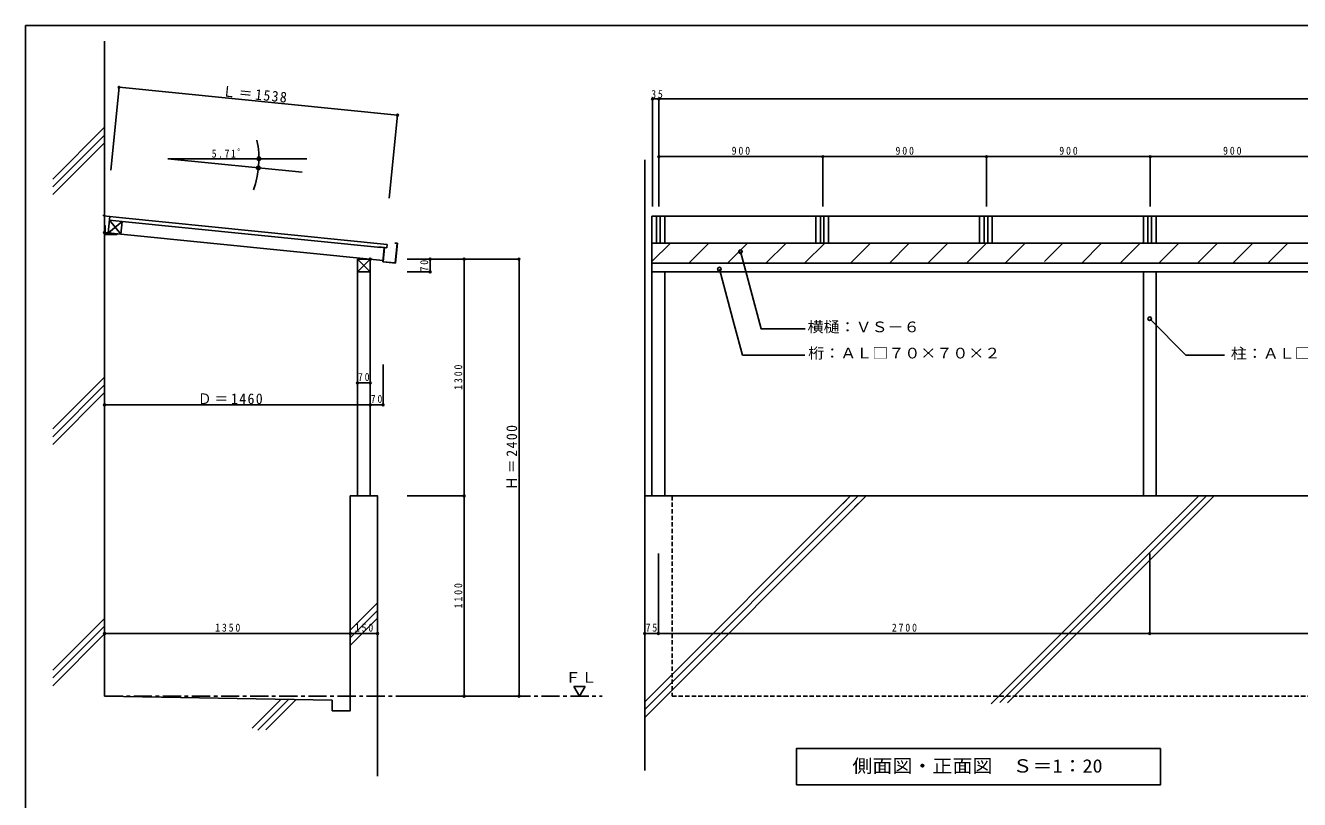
# Model space of a CAD drawing. Units: millimetres at full size, sheet at 1:20, with parts at other scales. Extents: x -5500 to 5727, y -3960 to 4020.
# Drawn here: x -5500 to 1500, y -230 to 4020 of the extents above; entities that cross this region are included whole.
import ezdxf
from ezdxf.enums import TextEntityAlignment as Align

# ---------------------------------------------------------------- set-up
doc = ezdxf.new("R2010")
doc.units = ezdxf.units.MM
doc.header["$LTSCALE"] = 20
doc.header["$PDMODE"] = 32
doc.header["$PDSIZE"] = 10
doc.linetypes.add('CHAIN1', pattern=[8, 5, -1, 1, -1])
doc.linetypes.add('DASHED1', pattern=[1.8, 1.2, -0.6])
for name, color, linetype in [('0-0', 134, 'Continuous'), ('1-0', 7, 'Continuous'), ('2-0', 7, 'Continuous')]:
    doc.layers.add(name, color=color, linetype=linetype)
doc.styles.add('ＭＳ ゴシック', font='')
doc.styles.get('ＭＳ ゴシック').set_extended_font_data('MS Gothic')

msp = doc.modelspace()

# ---------------------------------------------------------------- linework, layer by layer
at = {"layer": '0-0'}
for p, q in [((5680, 4020), (-5500, 4020)), ((-5500, 4020), (-5500, -3960))]:
    msp.add_line(p, q, dxfattribs=at)
at = {"layer": '1-0', "color": 5}
for p, q in [((-5065.46, 337.07), (-5065.46, 3934.29)), ((-2097.47, 3282.48), (-2097.47, -70.54)), ((-5071.82, 2974.14), (-5072.19, 2979.57)), ((-5071.82, 2974.14), (-4966.85, 2963.65)), ((-5045.46, 2881.06), (-5036.5, 2970.61)), ((-4968.84, 2943.75), (-5044.62, 2880.97)), ((-5038.49, 2950.71), (-4975.8, 2874.09)), ((-4968.84, 2943.75), (-3548.35, 2801.71)), ((-4966.85, 2963.65), (-3512.66, 2818.24)), ((-2057.47, 1437.07), (-2057.47, 2973.51)), ((-2057.47, 2973.51), (4602.46, 2973.51)), ((-1987.47, 2825.68), (-1987.47, 2973.51)), ((-1157.47, 2825.68), (-1157.47, 2973.51)), ((-1087.47, 2825.68), (-1087.47, 2973.51)), ((-257.47, 2825.68), (-257.47, 2973.51)), ((-187.47, 2825.68), (-187.47, 2973.51)), ((642.53, 2825.68), (642.53, 2973.51)), ((712.53, 2825.68), (712.53, 2973.51)), ((-5065.46, 2922.66), (-5065.46, 2872.66)), ((-5064.46, 2922.66), (-5065.46, 2922.66)), ((-5065.46, 2872.66), (-4995.46, 2872.66)), ((-5061.96, 2879.16), (-5061.96, 2920.16)), ((-5058.96, 2876.16), (-4997.96, 2876.16)), ((-4995.46, 2873.66), (-4995.46, 2872.66)), ((-4975.8, 2874.09), (-3535.31, 2730.06)), ((-3558.04, 2804.29), (-3558.2, 2802.7)), ((-3558.2, 2802.7), (-3514.25, 2798.3)), ((-3558.04, 2804.29), (-3526.6, 2801.14)), ((-3512.19, 2818.25), (-3514.25, 2798.3)), ((-3470.48, 2825.68), (-3470.64, 2824.09)), ((-3470.64, 2824.09), (-3457.31, 2822.76)), ((-3470.48, 2825.68), (-3455.55, 2824.19)), ((-3457.31, 2822.76), (-3467.93, 2716.49)), ((-3455.55, 2824.19), (-3466.5, 2714.74)), ((-2057.47, 2825.68), (4596.11, 2825.68)), ((-3675.46, 2737.07), (-3675.46, 2667.07)), ((-3605.46, 2737.07), (-3675.46, 2737.07)), ((-3675.46, 1437.07), (-3675.46, 2737.07)), ((-3675.46, 2737.07), (-3605.46, 2667.07)), ((-3605.46, 2737.07), (-3675.46, 2667.07)), ((-3605.46, 1437.07), (-3605.46, 2737.07)), ((-3528.35, 2799.71), (-3536.15, 2721.7)), ((-3536.15, 2721.7), (-3466.5, 2714.74)), ((-2057.47, 2714.74), (4584.1, 2714.74)), ((-2057.47, 2667.07), (4577, 2667.07)), ((-1987.47, 1437.07), (-1987.47, 2667.07)), ((642.53, 1437.07), (642.53, 2667.07)), ((712.53, 1437.07), (712.53, 2667.07)), ((-2097.47, 1436.43), (-2097.47, 1437.09)), ((-2097.47, 1437.09), (3943.04, 1437.09)), ((-5065.46, 337.07), (-3815.46, 315.25)), ((-3815.46, 257.07), (-3815.46, 315.25))]:
    msp.add_line(p, q, dxfattribs=at)
at = {"layer": '1-0', "color": 4}
for p, q in [((-4985.72, 3680.55), (-5031.22, 3225.47)), ((-4985.72, 3680.55), (-3455.57, 3527.55)), ((-2054.57, 3616.49), (-2054.57, 3026.26)), ((-2054.57, 3616.49), (-2019.57, 3616.49)), ((-2019.57, 3616.49), (-2019.57, 3026.26)), ((-3455.57, 3527.55), (-3501.08, 3072.48)), ((-2019.57, 3299.88), (-1119.57, 3299.88)), ((-2019.57, 3299.88), (-2019.57, 3026.26)), ((-1119.57, 3299.88), (-1119.57, 3026.26)), ((-1119.57, 3299.88), (-219.57, 3299.88)), ((-219.57, 3299.88), (-219.57, 3026.26)), ((-219.57, 3299.88), (680.43, 3299.88)), ((680.43, 3299.88), (680.43, 3026.26)), ((680.43, 3299.88), (1580.43, 3299.88)), ((-4717.62, 3288.06), (-3954.67, 3288.06)), ((-4717.62, 3288.06), (-3980.31, 3214.34)), ((-2788.17, 2737.07), (-3403.52, 2737.07)), ((-3089.56, 2737.07), (-3403.52, 2737.07)), ((-3276.62, 2737.07), (-3403.52, 2737.07)), ((-3276.62, 2667.07), (-3276.62, 2737.07)), ((-3089.56, 1437.07), (-3089.56, 2737.07)), ((-2788.17, 337.07), (-2788.17, 2737.07)), ((-3276.62, 2667.07), (-3403.52, 2667.07)), ((-5065.46, 1936.93), (-5065.46, 2158.67)), ((-3675.46, 2057.34), (-3675.46, 2158.67)), ((-3605.46, 1936.93), (-3605.46, 2158.67)), ((-3605.46, 2057.34), (-3605.46, 2158.67)), ((-3535.31, 1936.93), (-3535.31, 2158.67)), ((-3675.46, 2057.34), (-3605.46, 2057.34)), ((-5065.46, 1936.93), (-3605.46, 1936.93)), ((-3605.46, 1936.93), (-3535.31, 1936.93)), ((-3089.56, 1437.07), (-3403.52, 1437.07)), ((-3089.56, 337.07), (-3089.56, 1437.07)), ((-5065.46, 681.15), (-5065.46, 1120.68)), ((-3715.46, 681.15), (-3715.46, 1120.68)), ((-3565.46, 681.15), (-3565.46, 1120.68)), ((-2097.47, 681.15), (-2097.47, 1120.68)), ((-2022.47, 681.15), (-2022.47, 1120.68)), ((677.53, 681.15), (677.53, 1120.68)), ((-5065.46, 681.15), (-3565.46, 681.15)), ((-3715.46, 681.15), (-3565.46, 681.15)), ((-2097.47, 681.15), (-2022.47, 681.15)), ((-2097.47, 681.15), (-1275.97, 681.15)), ((-2022.47, 681.15), (677.53, 681.15)), ((677.53, 681.15), (3377.53, 681.15)), ((-2788.17, 337.07), (-3403.52, 337.07)), ((-3089.56, 337.07), (-3403.52, 337.07))]:
    msp.add_line(p, q, dxfattribs=at)
at = {"layer": '1-0'}
for p, q in [((-5065.46, 3460.87), (-5349.77, 3176.56)), ((-5065.46, 3376.02), (-5349.77, 3091.71)), ((-2032.47, 2825.68), (-2032.47, 2973.51)), ((-2012.47, 2825.68), (-2012.47, 2973.51)), ((-1132.47, 2825.68), (-1132.47, 2973.51)), ((-1112.47, 2825.68), (-1112.47, 2973.51)), ((-232.47, 2825.68), (-232.47, 2973.51)), ((-212.47, 2825.68), (-212.47, 2973.51)), ((667.53, 2825.68), (667.53, 2973.51)), ((687.53, 2825.68), (687.53, 2973.51)), ((-1956.63, 2825.68), (-2057.47, 2724.84)), ((-1744.5, 2825.68), (-1855.44, 2714.74)), ((-1532.36, 2825.68), (-1643.31, 2714.74)), ((-1320.23, 2825.68), (-1431.18, 2714.74)), ((-1108.1, 2825.68), (-1219.05, 2714.74)), ((-856.31, 2824.33), (-965.91, 2714.74)), ((-644.18, 2824.33), (-755.12, 2713.39)), ((-432.04, 2824.33), (-542.99, 2713.39)), ((-219.91, 2824.33), (-330.86, 2713.39)), ((-7.78, 2824.33), (-118.73, 2713.39)), ((200.47, 2824.33), (99.63, 2723.49)), ((412.6, 2824.33), (301.66, 2713.39)), ((624.74, 2824.33), (513.79, 2713.39)), ((836.87, 2824.33), (725.92, 2713.39)), ((1049, 2824.33), (938.05, 2713.39)), ((1244.72, 2825.68), (1133.77, 2714.74)), ((1437.07, 2825.68), (1326.12, 2714.74)), ((-1687.21, 2682.34), (-1605.81, 2378.54)), ((677.53, 2409.46), (876.28, 2210.71)), ((-1605.81, 2378.54), (-1560.84, 2210.71)), ((-1560.84, 2210.71), (-1217.69, 2210.71)), ((876.28, 2210.71), (1088.55, 2210.71)), ((-5065.46, 2088.74), (-5349.77, 1804.43)), ((-5065.46, 2003.89), (-5349.77, 1719.58)), ((-966.27, 1437.09), (-2097.47, 305.88)), ((-923.84, 1437.09), (-2097.47, 263.46)), ((-881.42, 1437.09), (-2097.47, 221.03)), ((-1009.44, 1393.91), (-966.27, 1437.09)), ((947.32, 1437.09), (-194.61, 295.16)), ((989.74, 1437.09), (-145.38, 301.96)), ((1032.17, 1437.09), (-104.89, 300.03)), ((-967.02, 1351.49), (-923.84, 1394.66)), ((-3565.46, 850.4), (-3715.46, 700.4)), ((-5065.46, 763.93), (-5349.77, 479.62)), ((-3565.46, 765.54), (-3715.46, 615.54)), ((-5065.46, 679.07), (-5349.77, 394.76)), ((-2455.75, 336.61), (-2486.92, 390.61)), ((-2486.92, 390.61), (-2424.57, 390.61)), ((-2455.75, 336.61), (-2424.57, 390.61)), ((-4095.71, 320.15), (-4254.45, 161.4)), ((-4012.31, 318.69), (-4179.1, 151.9))]:
    msp.add_line(p, q, dxfattribs=at)
at = {"layer": '1-0', "color": 5, "linetype": 'DASHED1'}
for p, q in [((-5044.62, 2880.97), (-5069.93, 2883.5)), ((-1947.47, 1436.43), (-1947.47, 337.07)), ((-1947.47, 337.07), (3720.93, 337.07))]:
    msp.add_line(p, q, dxfattribs=at)
at = {"layer": '1-0', "color": 5, "linetype": 'CHAIN1'}
msp.add_line((-5065.46, 337.07), (-2330.86, 337.07), dxfattribs=at)
at = {"layer": '1-0', "color": 4}
msp.add_lwpolyline([(-2019.57, 3616.49), (4926.06, 3616.49), (4931.54, 3616.49)], dxfattribs=at)
at = {"layer": '1-0', "color": 5}
for points in [[(-5038.49, 2950.71), (-4968.84, 2943.75), (-4975.8, 2874.09)], [(-4975.8, 2874.09), (-5044.62, 2880.97), (-5045.46, 2881.06)], [(-3526.6, 2801.14), (-3534.4, 2723.13), (-3467.93, 2716.49)], [(-3675.46, 2667.07), (-3605.46, 2667.07), (-3605.46, 2737.07)], [(-3715.46, 337.07), (-3715.46, 1437.07), (-3565.46, 1437.07), (-3565.46, -102.46)], [(-3715.46, 337.07), (-3715.46, 257.07), (-3815.46, 257.07)]]:
    msp.add_lwpolyline(points, dxfattribs=at)
at = {"layer": '1-0'}
msp.add_lwpolyline([(-1571.15, 2778.38), (-1457.32, 2353.57), (-1214.97, 2353.57)], dxfattribs=at)
for centre, radius in [((-4985.72, 3680.55), 5), ((-2054.57, 3616.49), 5), ((-2019.57, 3616.49), 5), ((-3455.57, 3527.55), 5), ((-4217.62, 3288.06), 10), ((-2019.57, 3299.88), 5), ((-1119.57, 3299.88), 5), ((-219.57, 3299.88), 5), ((680.43, 3299.88), 5), ((-4220.1, 3238.32), 10), ((-3276.62, 2737.07), 5), ((-3089.56, 2737.07), 5), ((-2788.17, 2737.07), 5), ((-1571.15, 2778.38), 10), ((-3276.62, 2667.07), 5), ((-1687.21, 2682.34), 10), ((677.53, 2409.46), 10), ((-3675.46, 2057.34), 5), ((-3605.46, 2057.34), 5), ((-5065.46, 1936.93), 5), ((-3605.46, 1936.93), 5), ((-3535.31, 1936.93), 5), ((-3089.56, 1437.07), 5), ((-5065.46, 681.15), 5), ((-3715.46, 681.15), 5), ((-3565.46, 681.15), 5), ((-2097.47, 681.15), 5), ((-2022.47, 681.15), 5), ((677.53, 681.15), 5), ((-3089.56, 337.07), 5), ((-2788.17, 337.07), 5)]:
    msp.add_circle(centre, radius, dxfattribs=at)
at = {"layer": '1-0', "color": 5}
for centre in [(-5065.46, 2883.06), (-3605.46, 2737.07)]:
    msp.add_circle(centre, 5, dxfattribs=at)
at = {"layer": '1-0', "color": 4}
msp.add_arc((-4717.62, 3288.06), 500, 340.10457, 11.70644, dxfattribs=at)
at = {"layer": '1-0', "color": 5}
for centre, radius, start, end in [((-5064.46, 2920.16), 2.5, 0, 90), ((-5058.96, 2879.16), 3, 180, 270), ((-4997.96, 2873.66), 2.5, 0, 90)]:
    msp.add_arc(centre, radius, start, end, dxfattribs=at)
at = {"layer": '1-0', "color": 4}
for p in [(-4985.72, 3680.55), (-2054.57, 3616.49), (-2019.57, 3616.49), (-3455.57, 3527.55), (-2019.57, 3299.88), (-1119.57, 3299.88), (-219.57, 3299.88), (680.43, 3299.88), (-3276.62, 2737.07), (-3089.56, 2737.07), (-2788.17, 2737.07), (-3276.62, 2667.07), (-3675.46, 2057.34), (-3605.46, 2057.34), (-5065.46, 1936.93), (-3605.46, 1936.93), (-3535.31, 1936.93), (-3089.56, 1437.07), (-5065.46, 681.15), (-3715.46, 681.15), (-3565.46, 681.15), (-2097.47, 681.15), (-2022.47, 681.15), (677.53, 681.15), (-3089.56, 337.07), (-2788.17, 337.07)]:
    msp.add_point(p, dxfattribs=at)
at = {"layer": '2-0'}
for p, q in [((-5065.46, 3418.44), (-5349.77, 3134.13)), ((-5065.46, 2046.31), (-5349.77, 1762)), ((-3565.46, 807.97), (-3715.46, 657.97)), ((-5065.46, 721.5), (-5349.77, 437.19)), ((-4054.01, 319.42), (-4223.36, 150.07))]:
    msp.add_line(p, q, dxfattribs=at)
msp.add_lwpolyline([(-1263.72, -150.23), (736.28, -150.23), (736.28, 49.77), (-1263.72, 49.77)], close=True, dxfattribs=at)

# ---------------------------------------------------------------- texts
at = {"layer": '1-0', "style": 'ＭＳ ゴシック', "width": 1.1}
for s, p in [('横樋：ＶＳ－６', (-1202.96, 2318.15)), ('桁：ＡＬ□７０×７０×２', (-1198.96, 2174.08)), ('柱：ＡＬ□７０×７０×２', (1122.67, 2172.56)), ('ＦＬ', (-2535.61, 393.33))]:
    msp.add_text(s, height=58.65, dxfattribs=at).set_placement(p, align=Align.BOTTOM_LEFT)
at = {"layer": '1-0', "attachment_point": 7, "style": 'ＭＳ ゴシック'}
for s, insert, char_height, rotation in [('\\T1.2;\\W0.95;Ｌ＝1538', (-4421.93, 3630.54), 58.65, 354.29), ('\\T1.36;\\W0.9;70', (-3286.62, 2669.57), 43.99, 90), ('\\T1.38;\\W0.9;1300', (-3099.56, 2019.57), 43.99, 90), ('\\T1.2;\\W0.95;Ｈ＝2400', (-2798.17, 1469.57), 58.65, 90), ('\\T1.38;\\W0.9;1100', (-3099.56, 819.57), 43.99, 90)]:
    msp.add_mtext(s, dxfattribs=dict(at, insert=insert, char_height=char_height, rotation=rotation))
for s, insert, char_height in [('\\T1.36;\\W0.9;35', (-2061.64, 3620.96), 43.99), ('\\T1.31;\\W0.9;5.71゜', (-4476.87, 3293.94), 43.99), ('\\T1.38;\\W0.9;900', (-1619.57, 3309.88), 43.99), ('\\T1.38;\\W0.9;900', (-719.57, 3309.88), 43.99), ('\\T1.38;\\W0.9;900', (180.43, 3309.88), 43.99), ('\\T1.38;\\W0.9;900', (1080.43, 3309.88), 43.99), ('\\T1.36;\\W0.9;70', (-3672.96, 2067.34), 43.99), ('\\T1.2;\\W0.95;Ｄ＝1460', (-4553.34, 1940.23), 58.65), ('\\T1.36;\\W0.9;70', (-3602.89, 1946.93), 43.99), ('\\T1.38;\\W0.9;1350', (-4457.96, 691.15), 43.99), ('\\T1.38;\\W0.9;150', (-3690.46, 691.15), 43.99), ('\\T1.36;\\W0.9;75', (-2092.47, 691.15), 43.99), ('\\T1.38;\\W0.9;2700', (-739.97, 691.15), 43.99)]:
    msp.add_mtext(s, dxfattribs=dict(at, insert=insert, char_height=char_height))
at = {"layer": '2-0', "color": 3, "style": 'ＭＳ ゴシック', "width": 1.1}
msp.add_text('側面図・正面図\u3000Ｓ＝1：20', height=73.31, dxfattribs=at).set_placement((-956.5, -104.12), align=Align.BOTTOM_LEFT)

doc.saveas('drawing.dxf')
